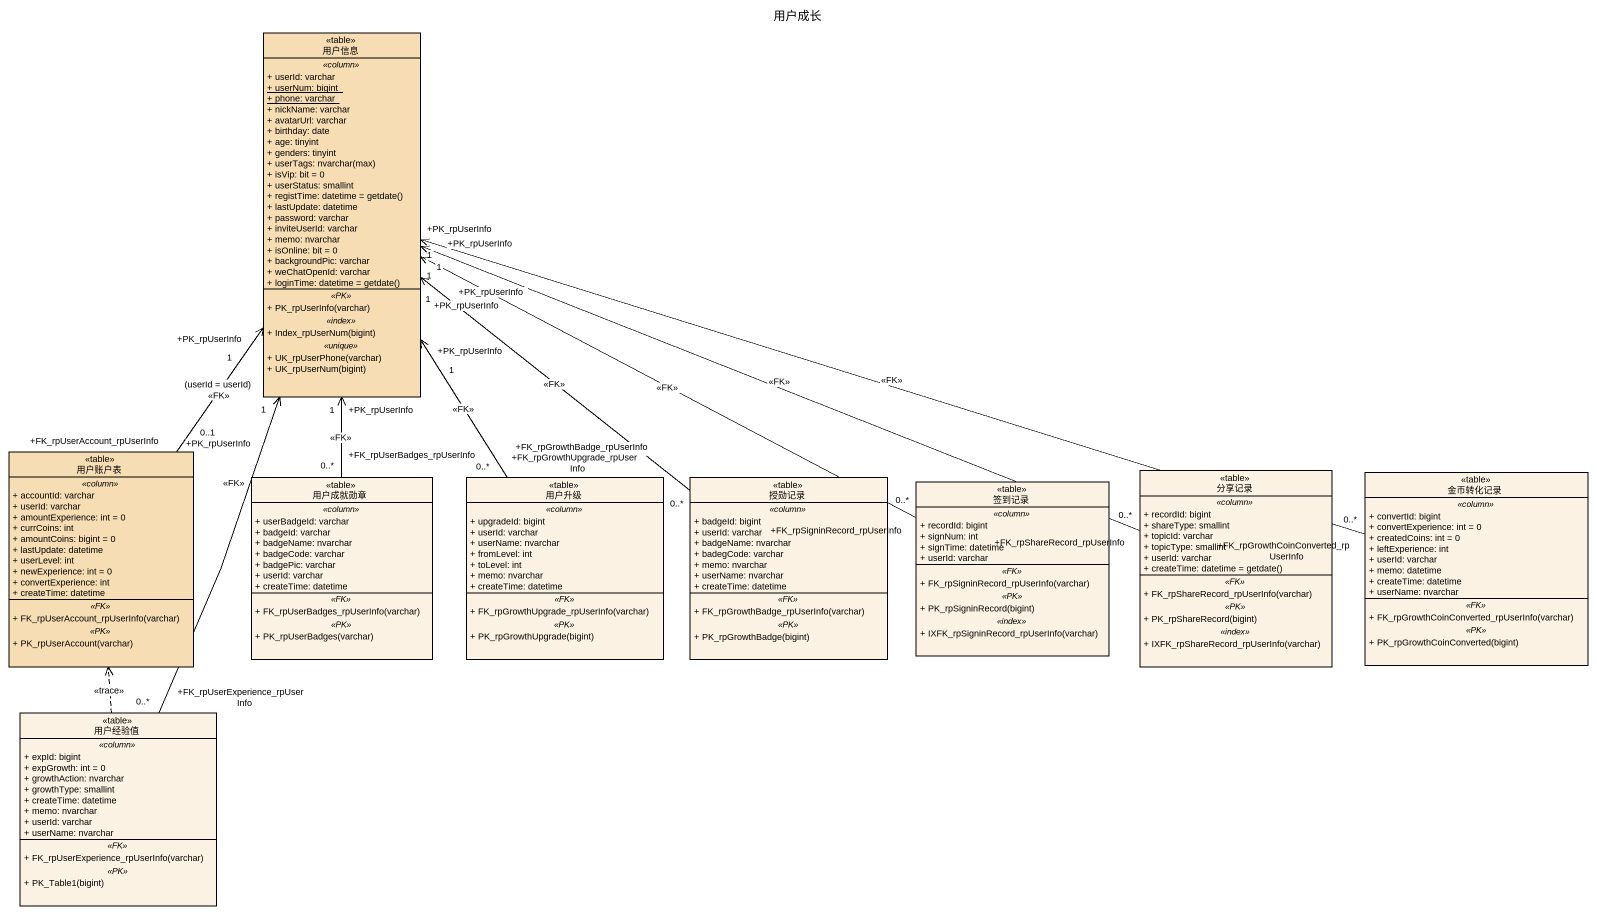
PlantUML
@startuml
title 用户成长
hide circle
hide empty members
skinparam classAttributeIconSize 0
class 用户信息 <<table>> #F7DDB4 {
  .. <<column>> ..
  + userId: varchar
  {static} + userNum: bigint
  {static} + phone: varchar
  + nickName: varchar
  + avatarUrl: varchar
  + birthday: date
  + age: tinyint
  + genders: tinyint
  {field} + userTags: nvarchar(max)
  + isVip: bit = 0
  + userStatus: smallint
  {field} + registTime: datetime = getdate()
  + lastUpdate: datetime
  + password: varchar
  + inviteUserId: varchar
  + memo: nvarchar
  + isOnline: bit = 0
  + backgroundPic: varchar
  + weChatOpenId: varchar
  {field} + loginTime: datetime = getdate()
  .. <<PK>> ..
  + PK_rpUserInfo(varchar)
  .. <<index>> ..
  + Index_rpUserNum(bigint)
  .. <<unique>> ..
  + UK_rpUserPhone(varchar)
  + UK_rpUserNum(bigint)
}
class 用户账户表 <<table>> #F7DDB4 {
  .. <<column>> ..
  + accountId: varchar
  + userId: varchar
  + amountExperience: int = 0
  + currCoins: int
  + amountCoins: bigint = 0
  + lastUpdate: datetime
  + userLevel: int
  + newExperience: int = 0
  + convertExperience: int
  + createTime: datetime
  .. <<FK>> ..
  + FK_rpUserAccount_rpUserInfo(varchar)
  .. <<PK>> ..
  + PK_rpUserAccount(varchar)
}
class 用户成就勋章 <<table>> {
  .. <<column>> ..
  + userBadgeId: varchar
  + badgeId: varchar
  + badgeName: nvarchar
  + badgeCode: varchar
  + badgePic: varchar
  + userId: varchar
  + createTime: datetime
  .. <<FK>> ..
  + FK_rpUserBadges_rpUserInfo(varchar)
  .. <<PK>> ..
  + PK_rpUserBadges(varchar)
}
class 用户升级 <<table>> {
  .. <<column>> ..
  + upgradeId: bigint
  + userId: varchar
  + userName: nvarchar
  + fromLevel: int
  + toLevel: int
  + memo: nvarchar
  + createTime: datetime
  .. <<FK>> ..
  + FK_rpGrowthUpgrade_rpUserInfo(varchar)
  .. <<PK>> ..
  + PK_rpGrowthUpgrade(bigint)
}
class 授勋记录 <<table>> {
  .. <<column>> ..
  + badgeId: bigint
  + userId: varchar
  + badgeName: nvarchar
  + badegCode: varchar
  + memo: nvarchar
  + userName: nvarchar
  + createTime: datetime
  .. <<FK>> ..
  + FK_rpGrowthBadge_rpUserInfo(varchar)
  .. <<PK>> ..
  + PK_rpGrowthBadge(bigint)
}
class 签到记录 <<table>> {
  .. <<column>> ..
  + recordId: bigint
  + signNum: int
  + signTime: datetime
  + userId: varchar
  .. <<FK>> ..
  + FK_rpSigninRecord_rpUserInfo(varchar)
  .. <<PK>> ..
  + PK_rpSigninRecord(bigint)
  .. <<index>> ..
  + IXFK_rpSigninRecord_rpUserInfo(varchar)
}
class 分享记录 <<table>> {
  .. <<column>> ..
  + recordId: bigint
  + shareType: smallint
  + topicId: varchar
  + topicType: smallint
  + userId: varchar
  {field} + createTime: datetime = getdate()
  .. <<FK>> ..
  + FK_rpShareRecord_rpUserInfo(varchar)
  .. <<PK>> ..
  + PK_rpShareRecord(bigint)
  .. <<index>> ..
  + IXFK_rpShareRecord_rpUserInfo(varchar)
}
class 金币转化记录 <<table>> {
  .. <<column>> ..
  + convertId: bigint
  + convertExperience: int = 0
  + createdCoins: int = 0
  + leftExperience: int
  + userId: varchar
  + memo: datetime
  + createTime: datetime
  + userName: nvarchar
  .. <<FK>> ..
  + FK_rpGrowthCoinConverted_rpUserInfo(varchar)
  .. <<PK>> ..
  + PK_rpGrowthCoinConverted(bigint)
}
class 用户经验值 <<table>> {
  .. <<column>> ..
  + expId: bigint
  + expGrowth: int = 0
  + growthAction: nvarchar
  + growthType: smallint
  + createTime: datetime
  + memo: nvarchar
  + userId: varchar
  + userName: nvarchar
  .. <<FK>> ..
  + FK_rpUserExperience_rpUserInfo(varchar)
  .. <<PK>> ..
  + PK_Table1(bigint)
}
用户账户表 "+FK_rpUserAccount_rpUserInfo\n0..1" -up-> "+PK_rpUserInfo\n1" 用户信息 : (userId = userId)\n<<FK>>
用户成就勋章 "+FK_rpUserBadges_rpUserInfo\n0..*" -up-> "+PK_rpUserInfo\n1" 用户信息 : <<FK>>
用户升级 "+FK_rpGrowthUpgrade_rpUserInfo\n0..*" -up-> "+PK_rpUserInfo\n1" 用户信息 : <<FK>>
授勋记录 "+FK_rpGrowthBadge_rpUserInfo\n0..*" -up-> "+PK_rpUserInfo\n1" 用户信息 : <<FK>>
签到记录 "+FK_rpSigninRecord_rpUserInfo\n0..*" -left-> "+PK_rpUserInfo\n1" 用户信息 : <<FK>>
分享记录 "+FK_rpShareRecord_rpUserInfo\n0..*" -left-> "+PK_rpUserInfo\n1" 用户信息 : <<FK>>
金币转化记录 "+FK_rpGrowthCoinConverted_rpUserInfo\n0..*" -left-> "+PK_rpUserInfo\n1" 用户信息 : <<FK>>
用户经验值 "+FK_rpUserExperience_rpUserInfo\n0..*" -up-> "+PK_rpUserInfo\n1" 用户信息 : <<FK>>
用户经验值 .up.> 用户账户表 : <<trace>>
@enduml
